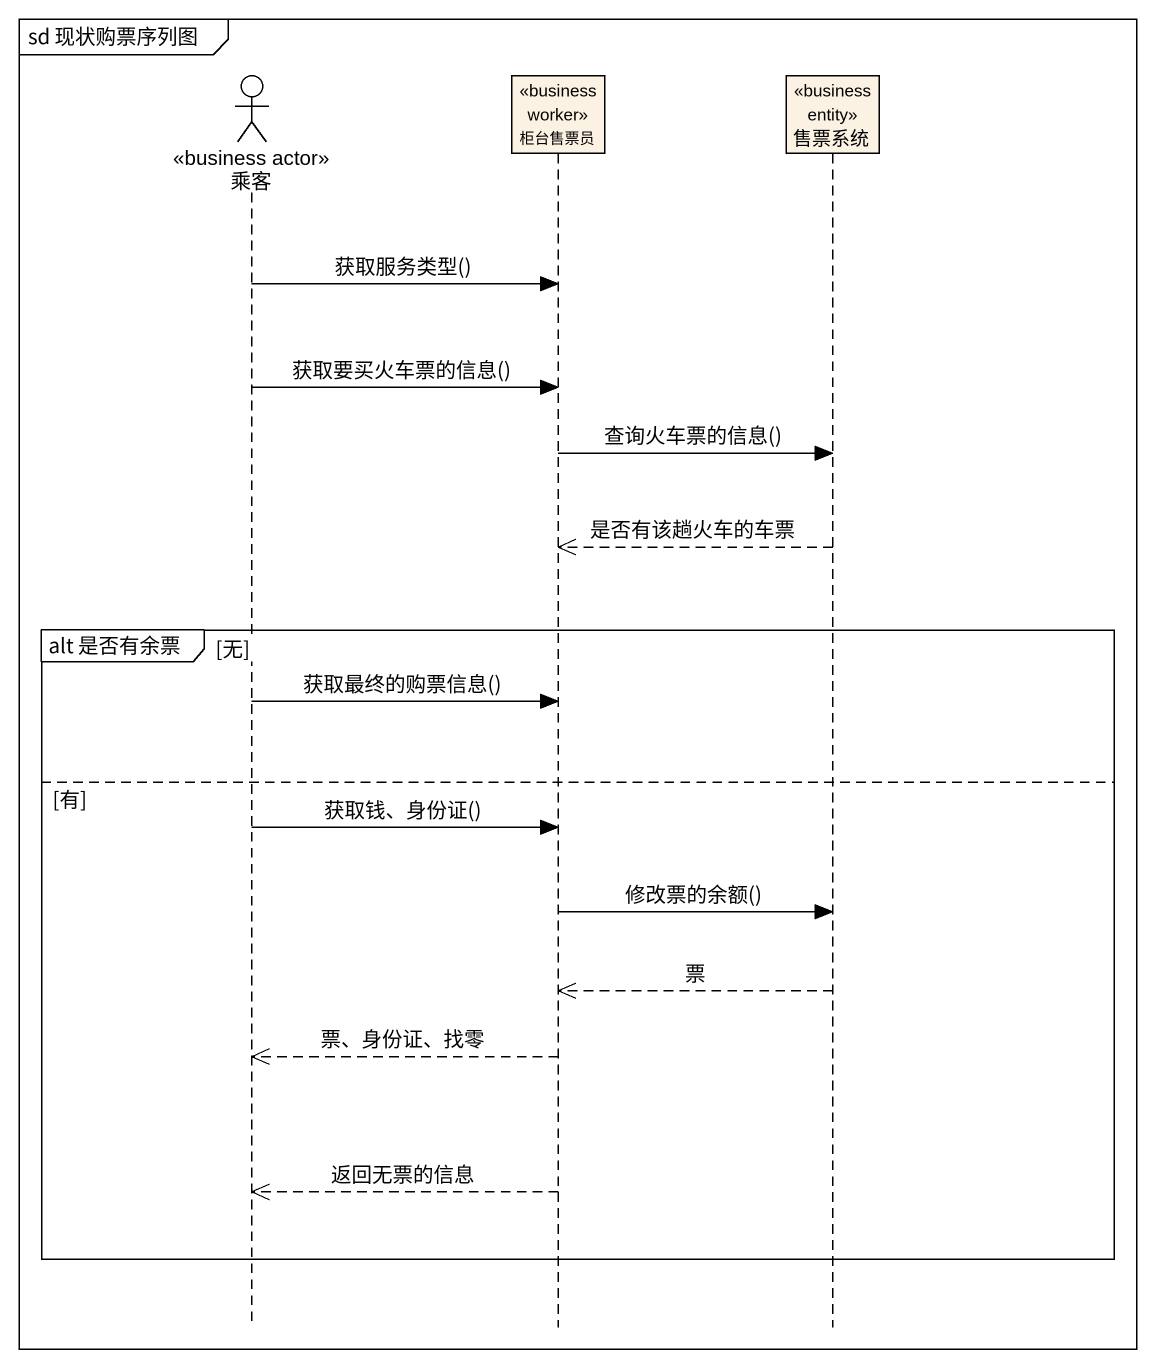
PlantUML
@startuml
mainframe sd 现状购票序列图
hide footbox
actor 乘客 <<business actor>>
participant 柜台售票员 <<business worker>>
participant 售票系统 <<business entity>>

乘客 -> 柜台售票员 : 获取服务类型()
乘客 -> 柜台售票员 : 获取要买火车票的信息()
柜台售票员 -> 售票系统 : 查询火车票的信息()
售票系统 -->> 柜台售票员 : 是否有该趟火车的车票
group alt 是否有余票 [无]
  乘客 -> 柜台售票员 : 获取最终的购票信息()
else 有
  乘客 -> 柜台售票员 : 获取钱、身份证()
  柜台售票员 -> 售票系统 : 修改票的余额()
  售票系统 -->> 柜台售票员 : 票
  柜台售票员 -->> 乘客 : 票、身份证、找零
  柜台售票员 -->> 乘客 : 返回无票的信息
end
@enduml
